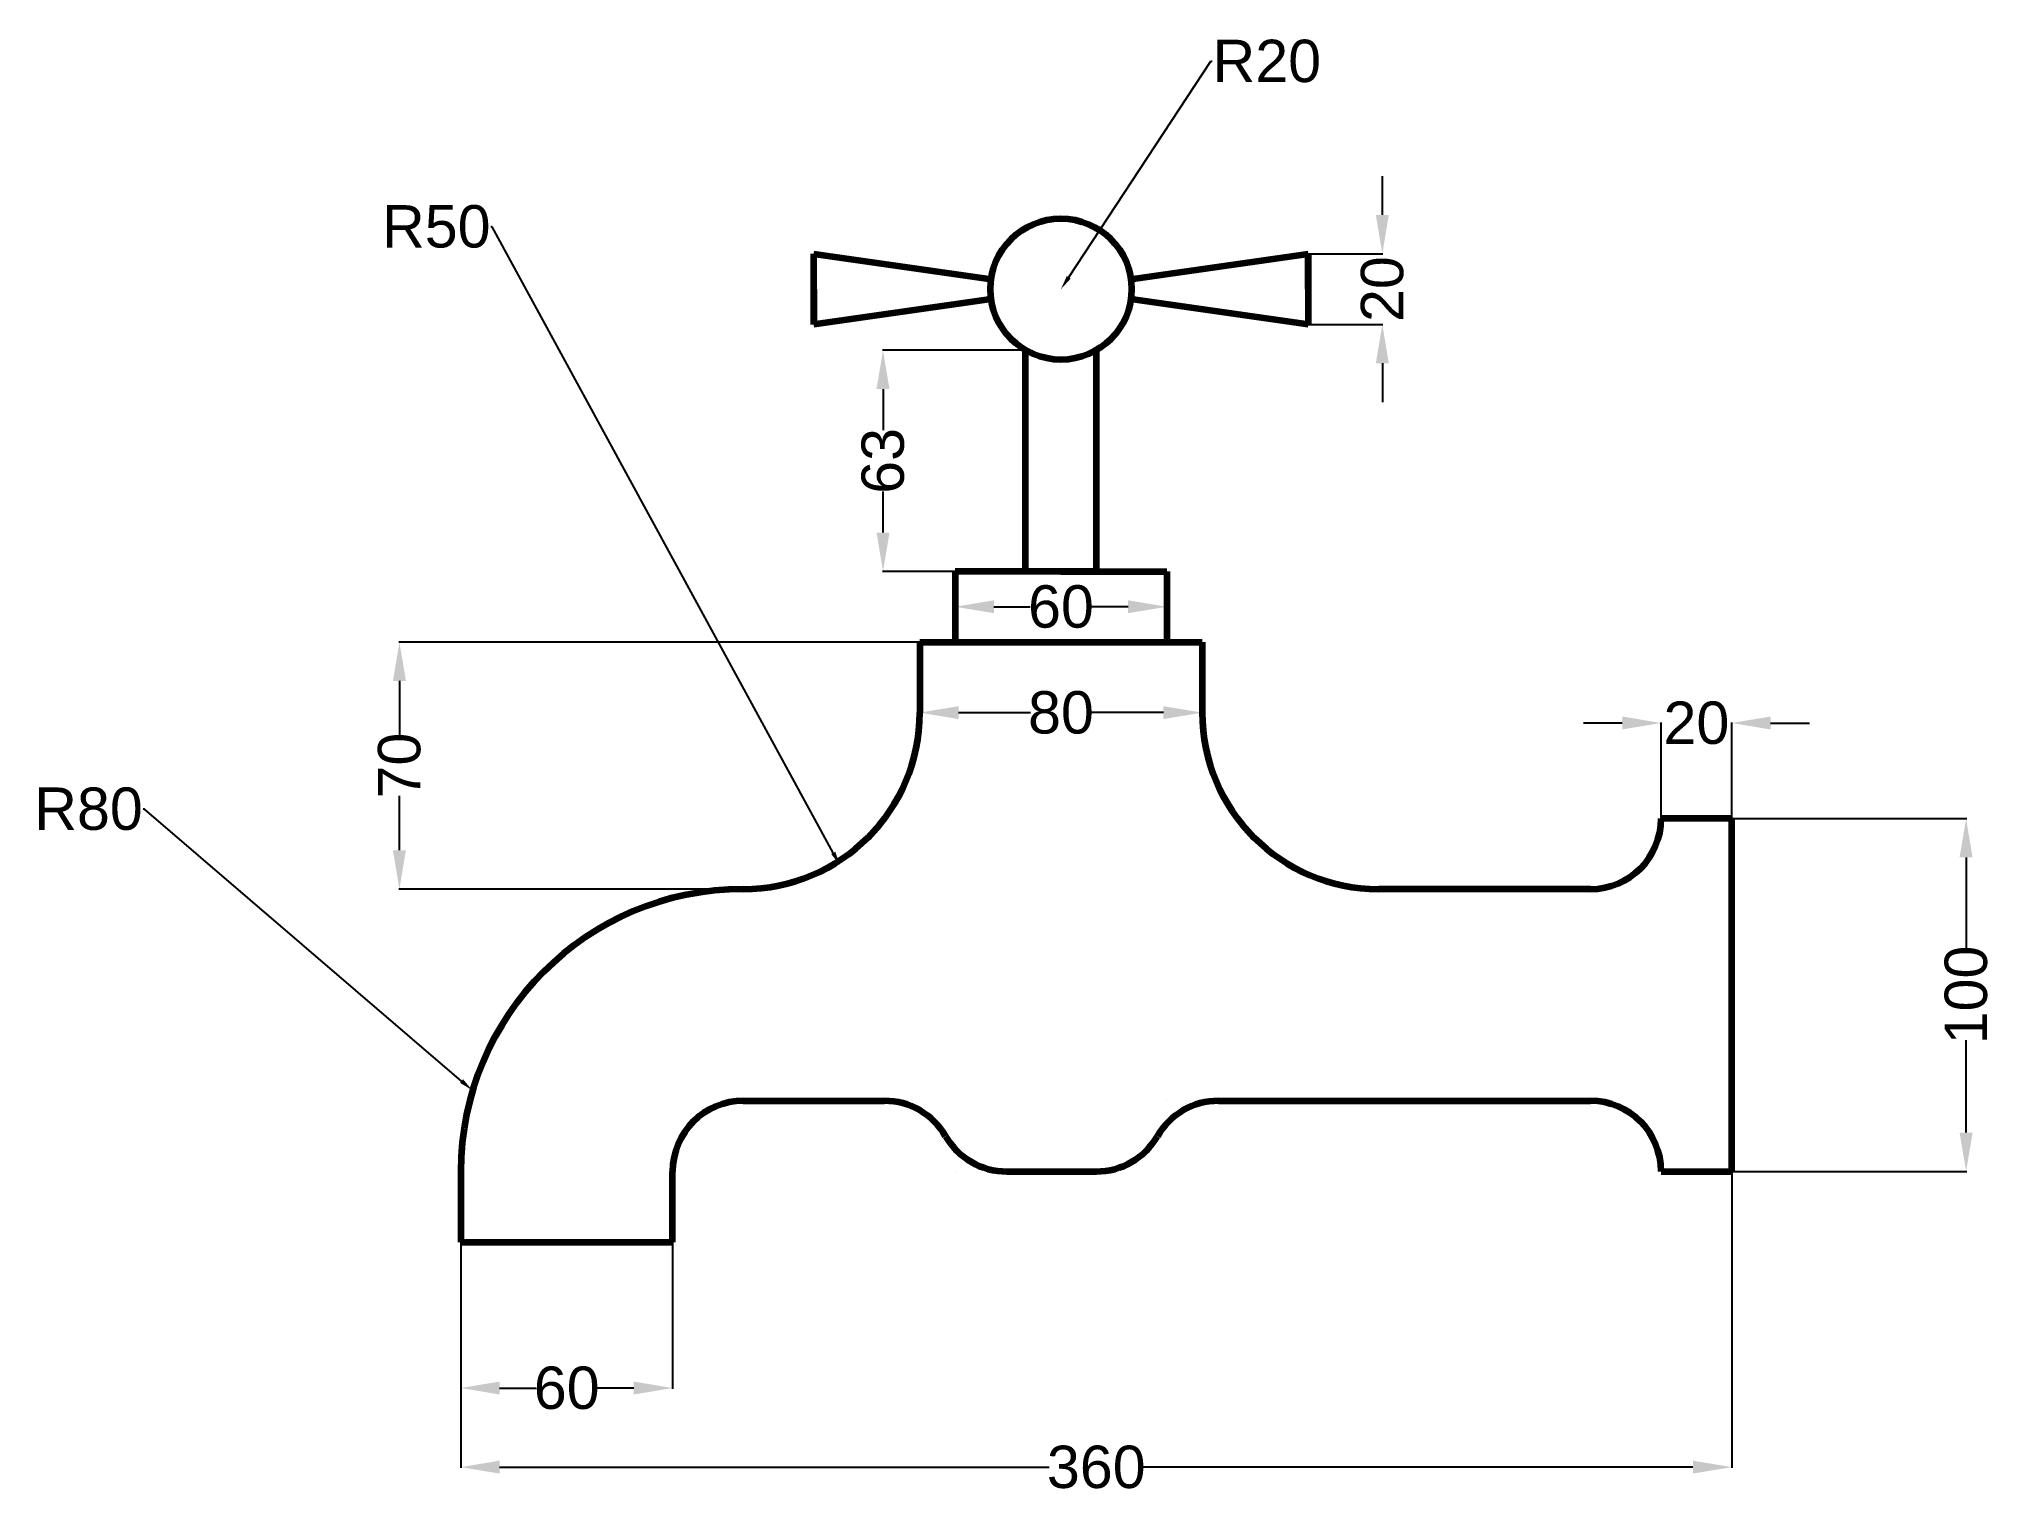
# Model space of a CAD drawing. Header units: inches. Extents: x 158 to 712, y 68 to 480.
import ezdxf
from ezdxf import colors
from ezdxf.entities.mleader import LeaderData, LeaderLine
from ezdxf.math import Vec2, Vec3

# ---------------------------------------------------------------- set-up
doc = ezdxf.new("R2010")
doc.units = ezdxf.units.IN
doc.header["$MEASUREMENT"] = 0
doc.layers.add('dimension', color=170, linetype='Continuous')
doc.styles.get("Standard").update_dxf_attribs({"font": 'arial.ttf'})
doc.dimstyles.new('dim1', dxfattribs={"dimtxt": 12, "dimasz": 11, "dimexe": 0.18, "dimexo": 0.0625, "dimgap": 0.09, "dimtad": 0, "dimtoh": 1, "dimdec": 0, "dimzin": 0, "dimdsep": 46, "dimtxsty": 'Standard', "dimcen": 0.09, "dimadec": 0, "dimazin": 0, "dimtfac": 1, "dimtdec": 0, "dimtofl": 0, "dimtmove": 0, "dimatfit": 3, "dimfxl": 1, "dimtolj": 1, "dimtzin": 0, "dimarcsym": 0})

# ---------------------------------------------------------------- blocks, each defined once
blk = doc.blocks.new('*D20')
at = {"layer": 'Defpoints', "color": 0, "transparency": 16777216}
for p in [(637.54, 159.4), (277.54, 139.4), (637.54, 75.62)]:
    blk.add_point(p, dxfattribs=at)
at = {"layer": 'dimension', "color": 0, "lineweight": -2, "transparency": 16777216}
for p, q in [((637.54, 159.34), (637.54, 75.44)), ((277.54, 139.34), (277.54, 75.44)), ((288.54, 75.62), (444.22, 75.62)), ((626.54, 75.62), (470.86, 75.62))]:
    blk.add_line(p, q, dxfattribs=at)
at = {"layer": 'dimension', "color": 0, "transparency": 16777216}
for points in [[(288.54, 77.46), (288.54, 73.79), (277.54, 75.62)], [(626.54, 77.46), (626.54, 73.79), (637.54, 75.62)]]:
    blk.add_solid(points, dxfattribs=at)
at = {"layer": 'dimension', "color": 0, "transparency": 16777216, "insert": (457.54, 75.62), "char_height": 12, "attachment_point": 5}
blk.add_mtext('\\A1;360', dxfattribs=at)
blk = doc.blocks.new('*D21')
at = {"layer": 'Defpoints', "color": 0, "transparency": 16777216}
for p in [(277.54, 139.4), (337.54, 139.4), (337.54, 98.03)]:
    blk.add_point(p, dxfattribs=at)
at = {"layer": 'dimension', "color": 0, "lineweight": -2, "transparency": 16777216}
for p, q in [((277.54, 139.34), (277.54, 97.85)), ((337.54, 139.34), (337.54, 97.85)), ((288.54, 98.03), (298.84, 98.03)), ((326.54, 98.03), (316.24, 98.03))]:
    blk.add_line(p, q, dxfattribs=at)
at = {"layer": 'dimension', "color": 0, "transparency": 16777216}
for points in [[(288.54, 99.86), (288.54, 96.2), (277.54, 98.03)], [(326.54, 99.86), (326.54, 96.2), (337.54, 98.03)]]:
    blk.add_solid(points, dxfattribs=at)
at = {"layer": 'dimension', "color": 0, "transparency": 16777216, "insert": (307.54, 98.03), "char_height": 12, "attachment_point": 5}
blk.add_mtext('\\A1;60', dxfattribs=at)
blk = doc.blocks.new('*D22')
at = {"layer": 'Defpoints', "color": 0, "transparency": 16777216}
for p in [(417.54, 319.4), (477.54, 319.4), (477.54, 319.4)]:
    blk.add_point(p, dxfattribs=at)
at = {"layer": 'dimension', "color": 0, "lineweight": -2, "transparency": 16777216}
for p, q in [((417.54, 319.46), (417.54, 319.58)), ((428.54, 319.4), (438.84, 319.4)), ((466.54, 319.4), (456.24, 319.4)), ((477.54, 319.46), (477.54, 319.58))]:
    blk.add_line(p, q, dxfattribs=at)
at = {"layer": 'dimension', "color": 0, "transparency": 16777216}
for points in [[(428.54, 321.23), (428.54, 317.57), (417.54, 319.4)], [(466.54, 321.23), (466.54, 317.57), (477.54, 319.4)]]:
    blk.add_solid(points, dxfattribs=at)
at = {"layer": 'dimension', "color": 0, "transparency": 16777216, "insert": (447.54, 319.4), "char_height": 12, "attachment_point": 5}
blk.add_mtext('\\A1;60', dxfattribs=at)
blk = doc.blocks.new('*D23')
at = {"layer": 'Defpoints', "color": 0, "transparency": 16777216}
for p in [(437.54, 392.06), (397.13, 329.4), (437.54, 329.4)]:
    blk.add_point(p, dxfattribs=at)
at = {"layer": 'dimension', "color": 0, "lineweight": -2, "transparency": 16777216}
for p, q in [((437.48, 392.06), (396.95, 392.06)), ((397.13, 381.06), (397.13, 369.45)), ((397.13, 340.4), (397.13, 352.01)), ((437.48, 329.4), (396.95, 329.4))]:
    blk.add_line(p, q, dxfattribs=at)
at = {"layer": 'dimension', "color": 0, "transparency": 16777216}
for points in [[(395.3, 381.06), (398.97, 381.06), (397.13, 392.06)], [(395.3, 340.4), (398.97, 340.4), (397.13, 329.4)]]:
    blk.add_solid(points, dxfattribs=at)
at = {"layer": 'dimension', "color": 0, "transparency": 16777216, "insert": (397.13, 360.73), "char_height": 12, "attachment_point": 5, "rotation": 90}
blk.add_mtext('\\A1;63', dxfattribs=at)
blk = doc.blocks.new('*D24')
at = {"layer": 'Defpoints', "color": 0, "transparency": 16777216}
for p in [(407.54, 289.4), (487.54, 289.4), (487.54, 289.4)]:
    blk.add_point(p, dxfattribs=at)
at = {"layer": 'dimension', "color": 0, "lineweight": -2, "transparency": 16777216}
for p, q in [((407.54, 289.46), (407.54, 289.58)), ((418.54, 289.4), (438.87, 289.4)), ((476.54, 289.4), (456.21, 289.4)), ((487.54, 289.46), (487.54, 289.58))]:
    blk.add_line(p, q, dxfattribs=at)
at = {"layer": 'dimension', "color": 0, "transparency": 16777216}
for points in [[(418.54, 291.23), (418.54, 287.57), (407.54, 289.4)], [(476.54, 291.23), (476.54, 287.57), (487.54, 289.4)]]:
    blk.add_solid(points, dxfattribs=at)
at = {"layer": 'dimension', "color": 0, "transparency": 16777216, "insert": (447.54, 289.4), "char_height": 12, "attachment_point": 5}
blk.add_mtext('\\A1;80', dxfattribs=at)
blk = doc.blocks.new('*D25')
at = {"layer": 'Defpoints', "color": 0, "transparency": 16777216}
for p in [(637.54, 286.46), (617.54, 259.4), (637.54, 259.4)]:
    blk.add_point(p, dxfattribs=at)
at = {"layer": 'dimension', "color": 0, "lineweight": -2, "transparency": 16777216}
for p, q in [((606.54, 286.46), (595.54, 286.46)), ((617.54, 259.46), (617.54, 286.64)), ((637.54, 259.46), (637.54, 286.64)), ((648.54, 286.46), (659.54, 286.46))]:
    blk.add_line(p, q, dxfattribs=at)
at = {"layer": 'dimension', "color": 0, "transparency": 16777216}
for points in [[(606.54, 288.3), (606.54, 284.63), (617.54, 286.46)], [(648.54, 288.3), (648.54, 284.63), (637.54, 286.46)]]:
    blk.add_solid(points, dxfattribs=at)
at = {"layer": 'dimension', "color": 0, "transparency": 16777216, "insert": (627.54, 286.46), "char_height": 12, "attachment_point": 5}
blk.add_mtext('\\A1;20', dxfattribs=at)
blk = doc.blocks.new('*D26')
at = {"layer": 'Defpoints', "color": 0, "transparency": 16777216}
for p in [(637.54, 259.4), (637.54, 159.4), (703.93, 159.4)]:
    blk.add_point(p, dxfattribs=at)
at = {"layer": 'dimension', "color": 0, "lineweight": -2, "transparency": 16777216}
for p, q in [((637.6, 259.4), (704.11, 259.4)), ((703.93, 248.4), (703.93, 222.16)), ((703.93, 170.4), (703.93, 196.64)), ((637.6, 159.4), (704.11, 159.4))]:
    blk.add_line(p, q, dxfattribs=at)
at = {"layer": 'dimension', "color": 0, "transparency": 16777216}
for points in [[(702.09, 248.4), (705.76, 248.4), (703.93, 259.4)], [(702.09, 170.4), (705.76, 170.4), (703.93, 159.4)]]:
    blk.add_solid(points, dxfattribs=at)
at = {"layer": 'dimension', "color": 0, "transparency": 16777216, "insert": (703.93, 209.4), "char_height": 12, "attachment_point": 5, "rotation": 90}
blk.add_mtext('\\A1;100', dxfattribs=at)
blk = doc.blocks.new('*D27')
at = {"layer": 'Defpoints', "color": 0, "transparency": 16777216}
for p in [(517.54, 419.4), (517.54, 399.4), (538.57, 399.4)]:
    blk.add_point(p, dxfattribs=at)
at = {"layer": 'dimension', "color": 0, "lineweight": -2, "transparency": 16777216}
for p, q in [((538.57, 430.4), (538.57, 441.4)), ((517.6, 419.4), (538.75, 419.4)), ((517.6, 399.4), (538.75, 399.4)), ((538.57, 388.4), (538.57, 377.4))]:
    blk.add_line(p, q, dxfattribs=at)
at = {"layer": 'dimension', "color": 0, "transparency": 16777216}
for points in [[(536.74, 430.4), (540.4, 430.4), (538.57, 419.4)], [(536.74, 388.4), (540.4, 388.4), (538.57, 399.4)]]:
    blk.add_solid(points, dxfattribs=at)
at = {"layer": 'dimension', "color": 0, "transparency": 16777216, "insert": (538.57, 409.4), "char_height": 12, "attachment_point": 5, "rotation": 90}
blk.add_mtext('\\A1;20', dxfattribs=at)
blk = doc.blocks.new('*D28')
at = {"layer": 'Defpoints', "color": 0, "transparency": 16777216}
for p in [(407.54, 309.4), (260.15, 239.4), (357.54, 239.4)]:
    blk.add_point(p, dxfattribs=at)
at = {"layer": 'dimension', "color": 0, "lineweight": -2, "transparency": 16777216}
for p, q in [((407.48, 309.4), (259.97, 309.4)), ((260.15, 298.4), (260.15, 283.02)), ((260.15, 250.4), (260.15, 265.79)), ((357.48, 239.4), (259.97, 239.4))]:
    blk.add_line(p, q, dxfattribs=at)
at = {"layer": 'dimension', "color": 0, "transparency": 16777216}
for points in [[(258.32, 298.4), (261.99, 298.4), (260.15, 309.4)], [(258.32, 250.4), (261.99, 250.4), (260.15, 239.4)]]:
    blk.add_solid(points, dxfattribs=at)
at = {"layer": 'dimension', "color": 0, "transparency": 16777216, "insert": (260.15, 274.4), "char_height": 12, "attachment_point": 5, "rotation": 90}
blk.add_mtext('\\A1;70', dxfattribs=at)

msp = doc.modelspace()

# ---------------------------------------------------------------- linework, layer by layer
at = {"lineweight": 100}
for p, q in [((377.54, 399.4), (377.54, 419.4)), ((377.54, 419.4), (427.74, 412.23)), ((467.34, 412.23), (517.54, 419.4)), ((517.54, 409.4), (517.54, 419.4)), ((517.54, 419.4), (517.54, 399.4)), ((377.54, 409.4), (377.54, 399.4)), ((427.74, 406.57), (377.54, 399.4)), ((517.54, 399.4), (467.34, 406.57)), ((437.54, 329.4), (437.54, 392.06)), ((457.54, 392.06), (457.54, 329.4)), ((447.54, 329.4), (417.54, 329.4)), ((417.54, 329.4), (417.54, 309.4)), ((447.54, 329.4), (437.54, 329.4)), ((457.54, 329.4), (437.54, 329.4)), ((447.54, 329.4), (477.54, 329.4)), ((477.54, 329.4), (477.54, 309.4)), ((407.54, 309.4), (487.54, 309.4)), ((407.54, 309.4), (407.54, 289.4)), ((487.54, 309.4), (487.54, 289.4)), ((637.54, 259.4), (617.54, 259.4)), ((617.54, 259.4), (617.54, 259.4)), ((637.54, 159.4), (637.54, 259.4)), ((597.54, 239.4), (537.54, 239.4)), ((357.54, 179.4), (397.54, 179.4)), ((477.54, 179.4), (477.54, 179.4)), ((492.18, 179.4), (537.54, 179.4)), ((537.54, 179.4), (597.54, 179.4)), ((277.54, 159.4), (277.54, 139.4)), ((337.54, 139.4), (337.54, 159.4)), ((417.54, 159.4), (417.54, 159.4)), ((432.18, 159.4), (457.54, 159.4)), ((617.54, 159.4), (617.54, 159.4)), ((617.54, 159.4), (637.54, 159.4)), ((277.54, 139.4), (337.54, 139.4))]:
    msp.add_line(p, q, dxfattribs=at)
msp.add_circle((447.54, 409.4), 20, dxfattribs=at)
for centre, radius, start, end in [((357.54, 289.4), 50, 270, 0), ((537.54, 289.4), 50, 180, 270), ((597.54, 259.4), 20, 270, 0), ((357.54, 159.4), 80, 90, 180), ((357.54, 159.4), 20, 90, 180), ((397.54, 159.4), 20, 30, 90), ((492.18, 159.4), 20, 90, 150), ((597.54, 159.4), 20, 0, 90), ((432.18, 179.4), 20, 210, 270), ((457.54, 179.4), 20, 270, 330)]:
    msp.add_arc(centre, radius, start, end, dxfattribs=at)

# ---------------------------------------------------------------- dimensions: what is measured, and where the dimension line sits
at = {"layer": 'dimension'}
for base, p1, p2, picture, middle in [((538.57, 399.4), (517.54, 419.4), (517.54, 399.4), '*D27', (538.57, 409.4)), ((397.13, 329.4), (437.54, 392.06), (437.54, 329.4), '*D23', (397.13, 360.73)), ((260.15, 239.4), (407.54, 309.4), (357.54, 239.4), '*D28', (260.15, 274.4)), ((703.93, 159.4), (637.54, 259.4), (637.54, 159.4), '*D26', (703.93, 209.4))]:
    dim = msp.add_linear_dim(base=base, p1=p1, p2=p2, angle=90, dimstyle='dim1', dxfattribs=at)
    dim.commit()
    dim.dimension.update_dxf_attribs({"geometry": picture, "text_midpoint": middle})
for base, p1, p2, picture, middle in [((477.54, 319.4), (417.54, 319.4), (477.54, 319.4), '*D22', (447.54, 319.4)), ((487.54, 289.4), (407.54, 289.4), (487.54, 289.4), '*D24', (447.54, 289.4)), ((637.54, 286.46), (617.54, 259.4), (637.54, 259.4), '*D25', (627.54, 286.46)), ((637.54, 75.62), (277.54, 139.4), (637.54, 159.4), '*D20', (457.54, 75.62)), ((337.54, 98.03), (277.54, 139.4), (337.54, 139.4), '*D21', (307.54, 98.03))]:
    dim = msp.add_linear_dim(base=base, p1=p1, p2=p2, dimstyle='dim1', dxfattribs=at)
    dim.commit()
    dim.dimension.update_dxf_attribs({"geometry": picture, "text_midpoint": middle})

# ---------------------------------------------------------------- leaders
ml = msp.add_multileader_mtext('Standard', dxfattribs=at)
ml.set_content('R20', color=256)
ml.set_leader_properties()
ml.build(insert=Vec2(0, 0))
ml.multileader.update_dxf_attribs({"dogleg_length": 0.36})
ctx = ml.context
ctx.base_point, ctx.char_height, ctx.landing_gap_size, ctx.plane_origin = Vec3(490.38, 473.96), 12, 0.09, Vec3(447.54, 409.4)
notes = []
notes.append((ctx, [(0, (1, 1, 0), (490.02, 473.96), (1, 0), 0.36, [(0, [(447.54, 409.4)], 0, [])])]))
ctx.mtext.insert, ctx.mtext.flow_direction = Vec3(490.47, 480.06), 5
ml = msp.add_multileader_mtext('Standard', dxfattribs=at)
ml.set_content('R50', color=256)
ml.set_leader_properties()
ml.build(insert=Vec2(0, 0))
ml.multileader.update_dxf_attribs({"dogleg_length": 0.36})
ctx = ml.context
ctx.base_point, ctx.char_height, ctx.landing_gap_size, ctx.plane_origin = Vec3(257.25, 427.09), 12, 0.09, Vec3(384.94, 246.15)
ctx.text_align_type = 2
notes.append((ctx, [(0, (1, 1, 0), (286.42, 427.09), (-1, 0), 0.36, [(0, [(384.94, 246.15)], 0, [])])]))
ctx.mtext.insert, ctx.mtext.alignment, ctx.mtext.flow_direction = Vec3(285.97, 433.19), 3, 5
ml = msp.add_multileader_mtext('Standard', dxfattribs=at)
ml.set_content('R80', color=256)
ml.set_leader_properties()
ml.build(insert=Vec2(0, 0))
ml.multileader.update_dxf_attribs({"dogleg_length": 0.36})
ctx = ml.context
ctx.base_point, ctx.char_height, ctx.landing_gap_size, ctx.plane_origin = Vec3(158.74, 262.09), 12, 0.09, Vec3(280.79, 182.4)
ctx.text_align_type = 2
notes.append((ctx, [(0, (1, 1, 0), (187.91, 262.09), (-1, 0), 0.36, [(0, [(280.79, 182.4)], 0, [])])]))
ctx.mtext.insert, ctx.mtext.alignment, ctx.mtext.flow_direction = Vec3(187.46, 268.19), 3, 5
for ctx, leaders in notes:
    for number, flags, end, landing, length, lines in leaders:
        leader = LeaderData()
        leader.index, (leader.has_last_leader_line, leader.has_dogleg_vector, leader.attachment_direction) = number, flags
        leader.last_leader_point, leader.dogleg_vector, leader.dogleg_length = Vec3(end), Vec3(landing), length
        for number, points, colour, breaks in lines:
            line = LeaderLine()
            line.index, line.vertices, line.color, line.breaks = number, Vec3.list(points), colors.encode_raw_color(colour), breaks
            leader.lines.append(line)
        ctx.leaders.append(leader)

doc.saveas('drawing.dxf')
